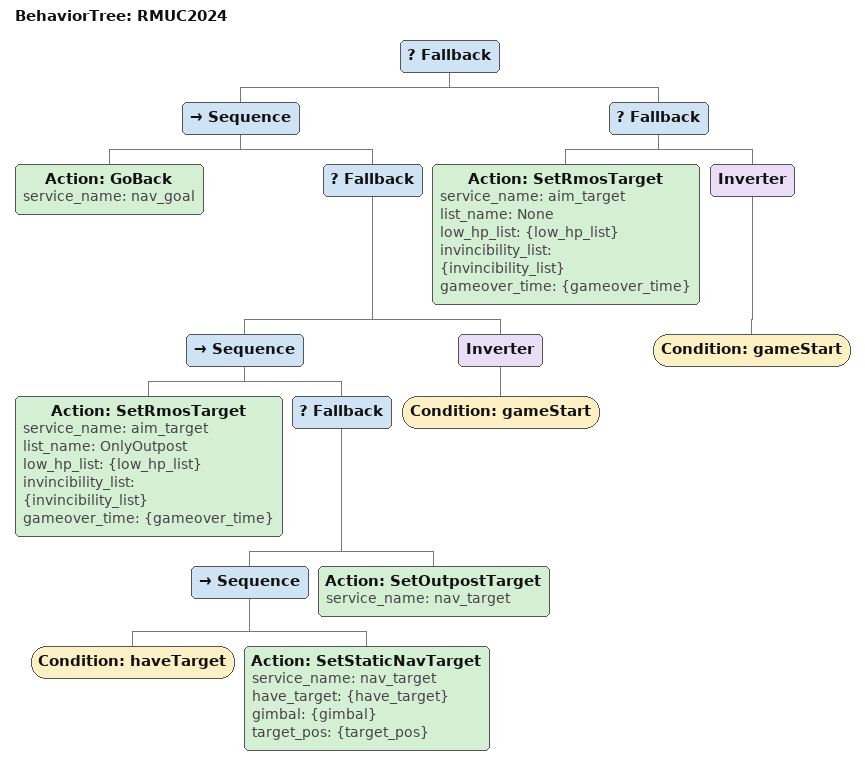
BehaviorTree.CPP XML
<?xml version="1.0"?>
<root main_tree_to_execute="RMUC2024">
  <!-- ///// 此树用于2024分区赛 ///// -->
  <BehaviorTree ID="RMUC2024">
    <Fallback>

      <Sequence>
        <Action ID="GoBack" service_name="nav_goal"/>

        <Fallback>

          <Sequence>
            <Action ID="SetRmosTarget" service_name="aim_target"
              list_name="OnlyOutpost"
              low_hp_list="{low_hp_list}"
              invincibility_list="{invincibility_list}"
              gameover_time="{gameover_time}"
            />
            <Fallback>
              <Sequence>
                <Condition ID="haveTarget"/>
                <Action ID="SetStaticNavTarget" service_name="nav_target"
                  have_target="{have_target}"
                  gimbal="{gimbal}"
                  target_pos="{target_pos}"
                />
              </Sequence>
              <Action ID="SetOutpostTarget" service_name="nav_target"/>
            </Fallback>
          </Sequence>

          <Inverter>
            <Condition ID="gameStart"/> <!-- TODO : 强制正确 -->
          </Inverter>
        </Fallback>
      </Sequence>
      <Fallback>
        <Action ID="SetRmosTarget" service_name="aim_target"
          list_name="None"
          low_hp_list="{low_hp_list}"
          invincibility_list="{invincibility_list}"
          gameover_time="{gameover_time}"
        />
        <Inverter>
          <Condition ID="gameStart"/> <!-- TODO : 强制正确 -->
        </Inverter>
      </Fallback>

    </Fallback>
  </BehaviorTree>
</root>
